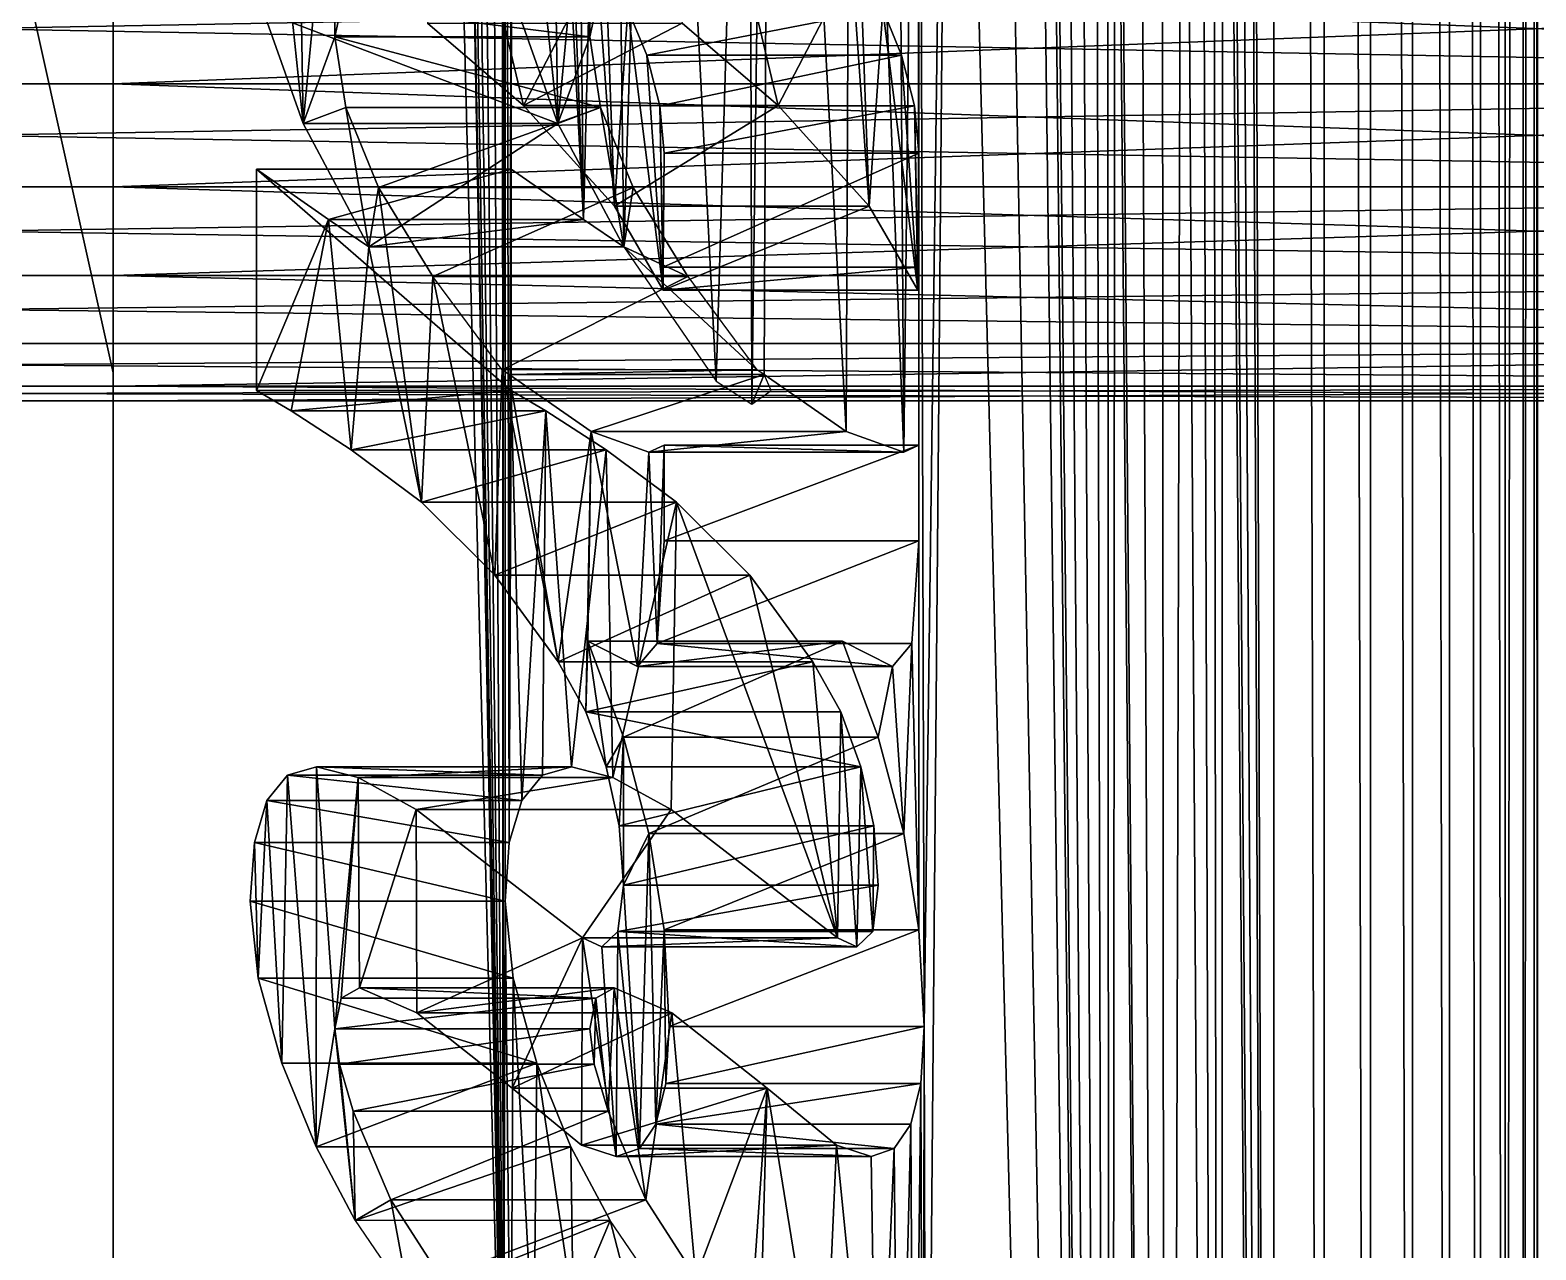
# Model space of a CAD drawing. Extents: x -32 to 32, y 0 to 66.2.
# Drawn here: x -10.29 to -5.01, y 13.65 to 17.93 of the extents above; entities that cross this region are included whole.
import ezdxf

# ---------------------------------------------------------------- set-up
doc = ezdxf.new("R2010")
doc.units = 0
doc.header["$MEASUREMENT"] = 0
doc.layers.add('STL2DXF', color=7, linetype='Continuous')

msp = doc.modelspace()

# ---------------------------------------------------------------- linework, layer by layer
at = {"layer": 'STL2DXF'}
for points in [[(-32, 0, 1), (0, 66.25, 1), (0, 0, 1)], [(0, 66.25, 1), (-32, 0, 1), (-32, 66.25, 1)], [(-21, 0, 20.125), (-10, 6.7224, 20.125), (-21, 66.25, 20.125)], [(-21, 66.25, 20.125), (-10, 6.7224, 20.125), (-10, 9.5276, 20.125)], [(-21, 66.25, 20.125), (-10, 9.5276, 20.125), (-10, 16.7224, 20.125)], [(-21, 66.25, 20.125), (-10, 16.7224, 20.125), (-10, 19.5276, 20.125)], [(-10, 0, 37.45), (-8.6315, 12.5972, 40.1869), (-10, 66.25, 37.45)], [(-10, 66.25, 37.45), (-8.6315, 12.5972, 40.1869), (-9.322, 49.4532, 38.8059)], [(-10, 66.25, 37.45), (-10, 48.125, 22.125), (-10, 0, 37.45)], [(-5.926, 66.0216, 45.598), (-6.0306, 30.8452, 45.3889), (-5.926, 0.2284, 45.598)], [(-5.926, 66.0216, 45.598), (-5.926, 0.2284, 45.598), (-5.75, 0.4019, 45.95)], [(-5.926, 66.0216, 45.598), (-5.75, 0.4019, 45.95), (-5.75, 65.8481, 45.95)], [(-5.75, 65.8481, 45.95), (-5.75, 0.4019, 45.95), (-5.5869, 0.6199, 46.2763)], [(-5.75, 65.8481, 45.95), (-5.5869, 0.6199, 46.2763), (-5.5869, 65.6301, 46.2763)], [(-5.5869, 65.6301, 46.2763), (-5.5869, 0.6199, 46.2763), (-5.4393, 0.8787, 46.5713)], [(-5.5869, 65.6301, 46.2763), (-5.4393, 0.8787, 46.5713), (-5.4393, 65.3713, 46.5713)], [(-5.4393, 65.3713, 46.5713), (-5.4393, 0.8787, 46.5713), (-5.31, 1.1737, 46.8301)], [(-5.4393, 65.3713, 46.5713), (-5.31, 1.1737, 46.8301), (-5.31, 65.0763, 46.8301)], [(-5.31, 65.0763, 46.8301), (-5.31, 1.1737, 46.8301), (-5.201, 1.5, 47.0481)], [(-5.31, 65.0763, 46.8301), (-5.201, 1.5, 47.0481), (-5.201, 64.75, 47.0481)], [(-5.201, 64.75, 47.0481), (-5.201, 1.5, 47.0481), (-5.1142, 1.8519, 47.2216)], [(-5.201, 64.75, 47.0481), (-5.1142, 1.8519, 47.2216), (-5.1142, 64.398, 47.2216)], [(-5.1142, 64.398, 47.2216), (-5.1142, 1.8519, 47.2216), (-5.0511, 64.0265, 47.3478)], [(-5.0511, 64.0265, 47.3478), (-5.1142, 1.8519, 47.2216), (-5.0511, 2.2235, 47.3478)], [(-5.0511, 64.0265, 47.3478), (-5.0511, 2.2235, 47.3478), (-5.0128, 63.6416, 47.4243)], [(-5.0128, 63.6416, 47.4243), (-5.0511, 2.2235, 47.3478), (-5.0128, 2.6084, 47.4243)], [(-5.0128, 63.6416, 47.4243), (-5.0128, 2.6084, 47.4243), (-5, 3, 47.45)], [(-5.0128, 63.6416, 47.4243), (-5, 3, 47.45), (-5, 63.25, 47.45)], [(-9.322, 49.4532, 38.8059), (-8.6315, 12.5972, 40.1869), (-9.2997, 49.0552, 38.8506)], [(-9.2997, 49.0552, 38.8506), (-8.6315, 12.5972, 40.1869), (-9.2326, 48.6612, 38.9848)], [(-9.2326, 48.6612, 38.9848), (-8.6315, 12.5972, 40.1869), (-9.1315, 48.3012, 39.1869)], [(-9.1315, 48.3012, 39.1869), (-8.6315, 12.5972, 40.1869), (-9.0001, 48.0052, 39.4499)], [(-10, 38.125, 22.125), (-10, 0, 37.45), (-10, 48.125, 22.125)], [(-9.0001, 48.0052, 39.4499), (-8.6315, 12.5972, 40.1869), (-8.8274, 47.7572, 39.7951)], [(-8.8274, 47.7572, 39.7951), (-8.6315, 12.5972, 40.1869), (-8.6387, 30.5732, 40.1726)], [(-10, 18.125, 22.125), (-10, 0, 37.45), (-10, 38.125, 22.125)], [(-6.0306, 30.7892, 45.3889), (-5.926, 0.2284, 45.598), (-6.0306, 30.8452, 45.3889)], [(-6.0484, 30.7112, 45.3531), (-5.926, 0.2284, 45.598), (-6.0306, 30.7892, 45.3889)], [(-6.1021, 30.6852, 45.2458), (-5.926, 0.2284, 45.598), (-6.0484, 30.7112, 45.3531)], [(-6.1057, 24.8932, 45.2386), (-5.926, 0.2284, 45.598), (-6.1021, 30.6852, 45.2458)], [(-8.6315, 12.5972, 40.1869), (-8.6284, 30.3177, 40.1932), (-8.6387, 30.5732, 40.1726)], [(-8.6284, 30.3177, 40.1932), (-8.6315, 12.5972, 40.1869), (-8.6244, 14.8692, 40.2012)], [(-8.6244, 22.1412, 40.2012), (-8.6284, 30.3177, 40.1932), (-8.6244, 14.8692, 40.2012)], [(-6.1057, 22.8692, 45.2386), (-5.926, 0.2284, 45.598), (-6.1057, 24.8932, 45.2386)], [(-6.1406, 22.2312, 45.1689), (-6.1118, 0.1022, 45.2265), (-6.1057, 22.8692, 45.2386)], [(-6.1057, 22.8692, 45.2386), (-6.1118, 0.1022, 45.2265), (-5.926, 0.2284, 45.598)], [(-6.1842, 21.9797, 45.0817), (-6.1118, 0.1022, 45.2265), (-6.1406, 22.2312, 45.1689)], [(-8.6099, 15.0757, 40.2303), (-8.6244, 22.1412, 40.2012), (-8.6244, 14.8692, 40.2012)], [(-8.6244, 22.1412, 40.2012), (-8.6099, 15.0757, 40.2303), (-8.5967, 21.8712, 40.2567)], [(-6.2452, 21.7732, 44.9596), (-6.1118, 0.1022, 45.2265), (-6.1842, 21.9797, 45.0817)], [(-8.5967, 21.8712, 40.2567), (-8.6099, 15.0757, 40.2303), (-8.6029, 17.4372, 40.2441)], [(-8.5967, 21.8712, 40.2567), (-8.6029, 17.4372, 40.2441), (-8.3498, 17.2612, 40.7504)], [(-8.5967, 21.8712, 40.2567), (-8.3498, 17.2612, 40.7504), (-8.5135, 21.5732, 40.423)], [(-7.0574, 21.7332, 43.3353), (-7.1718, 21.3012, 43.1063), (-7.154, 14.4292, 43.1421)], [(-7.0574, 21.7332, 43.3353), (-7.154, 14.4292, 43.1421), (-7.1468, 11.5572, 43.1564)], [(-7.1468, 11.5572, 43.1564), (-6.5, 0, 44.45), (-7.0574, 21.7332, 43.3353)], [(-7.0574, 21.7332, 43.3353), (-6.5, 0, 44.45), (-6.8856, 20.7652, 43.6787)], [(-6.3195, 21.6087, 44.8111), (-6.3042, 0.0257, 44.8416), (-6.2452, 21.7732, 44.9596)], [(-6.2452, 21.7732, 44.9596), (-6.3042, 0.0257, 44.8416), (-6.1118, 0.1022, 45.2265)], [(-8.5135, 21.5732, 40.423), (-8.3498, 17.2612, 40.7504), (-8.3936, 21.2792, 40.6627)], [(-6.4026, 21.4912, 44.6447), (-6.3042, 0.0257, 44.8416), (-6.3195, 21.6087, 44.8111)], [(-7.6942, 21.4772, 42.0616), (-7.7693, 20.5732, 41.9114), (-7.7586, 16.6132, 41.9328)], [(-7.6942, 21.4772, 42.0616), (-7.7586, 16.6132, 41.9328), (-7.7157, 16.7172, 42.0187)], [(-7.6942, 21.4772, 42.0616), (-7.7157, 16.7172, 42.0187), (-7.4276, 16.5172, 42.5947)], [(-7.6942, 21.4772, 42.0616), (-7.4276, 16.5172, 42.5947), (-7.408, 21.1652, 42.6341)], [(-6.4742, 20.4132, 44.5016), (-6.3042, 0.0257, 44.8416), (-6.4026, 21.4912, 44.6447)], [(-7.1754, 20.9012, 43.0992), (-7.1718, 16.4692, 43.1063), (-7.1718, 21.3012, 43.1063)], [(-7.1718, 21.3012, 43.1063), (-7.1718, 16.4692, 43.1063), (-7.1718, 14.7687, 43.1063)], [(-7.1718, 21.3012, 43.1063), (-7.1718, 14.7687, 43.1063), (-7.154, 14.4292, 43.1421)], [(-8.3936, 21.2792, 40.6627), (-8.3498, 17.2612, 40.7504), (-8.2559, 21.0212, 40.9382)], [(-7.408, 21.1652, 42.6341), (-7.4276, 16.5172, 42.5947), (-7.2255, 16.4452, 42.999)], [(-7.408, 21.1652, 42.6341), (-7.2255, 16.4452, 42.999), (-7.255, 20.9712, 42.94)], [(-8.2559, 21.0212, 40.9382), (-8.3498, 17.2612, 40.7504), (-8.2078, 17.1652, 41.0344)], [(-8.2559, 21.0212, 40.9382), (-8.2078, 17.1652, 41.0344), (-8.0935, 20.7837, 41.263)], [(-7.255, 20.9712, 42.94), (-7.2255, 16.4452, 42.999), (-7.1754, 20.8212, 43.0992)], [(-7.1754, 20.8212, 43.0992), (-7.1718, 16.4692, 43.1063), (-7.1754, 20.9012, 43.0992)], [(-8.0935, 20.7837, 41.263), (-8.2078, 17.1652, 41.0344), (-7.8838, 16.6932, 41.6824)], [(-8.0935, 20.7837, 41.263), (-7.8838, 16.6932, 41.6824), (-7.7693, 20.5732, 41.9114)], [(-7.1754, 20.8212, 43.0992), (-7.2255, 16.4452, 42.999), (-7.1718, 16.4692, 43.1063)], [(-6.8856, 20.7652, 43.6787), (-6.5, 0, 44.45), (-6.7604, 20.5572, 43.9292)], [(-7.7693, 20.5732, 41.9114), (-7.8838, 16.6932, 41.6824), (-7.7586, 16.6132, 41.9328)], [(-6.7604, 20.5572, 43.9292), (-6.5, 0, 44.45), (-6.7148, 20.4032, 44.0204)], [(-6.7148, 20.4032, 44.0204), (-6.5, 0, 44.45), (-6.6996, 20.2132, 44.0508)], [(-6.4831, 20.2592, 44.4837), (-6.3042, 0.0257, 44.8416), (-6.4742, 20.4132, 44.5016)], [(-6.51, 20.1492, 44.4301), (-6.5, 0, 44.45), (-6.4831, 20.2592, 44.4837)], [(-6.4831, 20.2592, 44.4837), (-6.5, 0, 44.45), (-6.3042, 0.0257, 44.8416)], [(-6.6996, 20.2132, 44.0508), (-6.5, 0, 44.45), (-6.654, 20.0992, 44.1421)], [(-6.5511, 20.0832, 44.3478), (-6.5, 0, 44.45), (-6.51, 20.1492, 44.4301)], [(-6.654, 20.0992, 44.1421), (-6.5, 0, 44.45), (-6.603, 20.0612, 44.244)], [(-6.603, 20.0612, 44.244), (-6.5, 0, 44.45), (-6.5511, 20.0832, 44.3478)], [(-10, 16.826, 19.875), (-10, 19.424, 19.875), (-10, 19.5276, 20.125)], [(-10, 16.826, 19.875), (-10, 19.5276, 20.125), (-10, 16.7224, 20.125)], [(-10, 17.0643, 19.5643), (-10, 19.1857, 19.5643), (-10, 19.424, 19.875)], [(-10, 17.0643, 19.5643), (-10, 19.424, 19.875), (-10, 16.826, 19.875)], [(-10, 17.375, 19.326), (-10, 18.875, 19.326), (-10, 19.1857, 19.5643)], [(-10, 17.375, 19.326), (-10, 19.1857, 19.5643), (-10, 17.0643, 19.5643)], [(-10, 17.7368, 19.1761), (-10, 18.5132, 19.1761), (-10, 18.875, 19.326)], [(-10, 17.7368, 19.1761), (-10, 18.875, 19.326), (-10, 17.375, 19.326)], [(-9.3518, 18.7462, 40.9825), (-9.3337, 17.5972, 41.0187), (-9.2219, 18.7732, 41.2423)], [(-9.2219, 18.7732, 41.2423), (-9.3337, 17.5972, 41.0187), (-9.2219, 17.9012, 41.2423)], [(-9.2219, 18.7732, 41.2423), (-9.2219, 17.9012, 41.2423), (-9.1986, 18.0092, 41.2888)], [(-8.4392, 17.5972, 40.5715), (-8.4574, 18.7462, 40.5353), (-8.3274, 18.7732, 40.7951)], [(-8.4392, 17.5972, 40.5715), (-8.3274, 18.7732, 40.7951), (-8.3274, 17.9012, 40.7951)], [(-8.3274, 17.9012, 40.7951), (-8.3274, 18.7732, 40.7951), (-8.3042, 18.0092, 40.8416)], [(-9.4446, 18.6652, 40.7969), (-9.3337, 17.5972, 41.0187), (-9.3518, 18.7462, 40.9825)], [(-8.4392, 17.5972, 40.5715), (-8.5502, 18.6652, 40.3497), (-8.4574, 18.7462, 40.5353)], [(-9.4446, 18.6652, 40.7969), (-9.4725, 17.9892, 40.741), (-9.3337, 17.5972, 41.0187)], [(-8.5781, 17.9892, 40.2938), (-8.5502, 18.6652, 40.3497), (-8.4392, 17.5972, 40.5715)], [(-8.7854, 18.6052, 42.1153), (-8.8972, 17.9492, 41.8917), (-8.56, 17.6612, 42.5661)], [(-8.3024, 18.1572, 43.0813), (-8.7854, 18.6052, 42.1153), (-8.56, 17.6612, 42.5661)], [(-8.0028, 17.9492, 41.4445), (-7.891, 18.6052, 41.6681), (-7.6656, 17.6612, 42.1189)], [(-7.891, 18.6052, 41.6681), (-7.408, 18.1572, 42.6341), (-7.6656, 17.6612, 42.1189)], [(-10, 18.5132, 19.1761), (-10, 17.7368, 19.1761), (-10, 18.125, 19.125)], [(-8.3024, 18.1572, 43.0813), (-8.56, 17.6612, 42.5661), (-8.2407, 17.3072, 43.2047)], [(-8.3024, 18.1572, 43.0813), (-8.2407, 17.3072, 43.2047), (-8.2702, 18.1092, 43.1457)], [(-7.6656, 17.6612, 42.1189), (-7.408, 18.1572, 42.6341), (-7.3463, 17.3072, 42.7575)], [(-7.3463, 17.3072, 42.7575), (-7.408, 18.1572, 42.6341), (-7.3758, 18.1092, 42.6985)], [(-21, 18.125, 12.125), (0, 17.7368, 12.0739), (-21, 17.7368, 12.0739)], [(0, 17.7368, 12.0739), (-21, 18.125, 12.125), (0, 18.125, 12.125)], [(0, 18.125, 9.125), (-21, 17.7368, 9.1761), (0, 17.7368, 9.1761)], [(-21, 17.7368, 9.1761), (0, 18.125, 9.125), (-21, 18.125, 9.125)], [(-10, 18.125, 22.125), (0, 17.7368, 22.0739), (-10, 17.7368, 22.0739)], [(0, 17.7368, 22.0739), (-10, 18.125, 22.125), (0, 18.125, 22.125)], [(0, 18.125, 19.125), (-10, 17.7368, 19.1761), (0, 17.7368, 19.1761)], [(-10, 17.7368, 19.1761), (0, 18.125, 19.125), (-10, 18.125, 19.125)], [(-10, 8.125, 22.125), (-10, 0, 37.45), (-10, 18.125, 22.125)], [(-10, 17.7368, 22.0739), (-10, 8.125, 22.125), (-10, 18.125, 22.125)], [(-8.2702, 18.1092, 43.1457), (-8.2407, 17.3072, 43.2047), (-8.1933, 17.9972, 43.2995)], [(-7.3463, 17.3072, 42.7575), (-7.3758, 18.1092, 42.6985), (-7.2989, 17.9972, 42.8523)], [(-9.4725, 17.9892, 40.741), (-8.4392, 17.5972, 40.5715), (-9.3337, 17.5972, 41.0187)], [(-8.4392, 17.5972, 40.5715), (-9.4725, 17.9892, 40.741), (-8.5781, 17.9892, 40.2938)], [(-8.3274, 17.9012, 40.7951), (-9.1986, 18.0092, 41.2888), (-9.2219, 17.9012, 41.2423)], [(-9.1986, 18.0092, 41.2888), (-8.3274, 17.9012, 40.7951), (-8.3042, 18.0092, 40.8416)], [(-8.1933, 17.9972, 43.2995), (-8.2407, 17.3072, 43.2047), (-8.0698, 17.0132, 43.5464)], [(-8.1271, 17.8372, 43.4319), (-7.2989, 17.9972, 42.8523), (-8.1933, 17.9972, 43.2995)], [(-8.1933, 17.9972, 43.2995), (-8.0698, 17.0132, 43.5464), (-8.1271, 17.8372, 43.4319)], [(-7.2989, 17.9972, 42.8523), (-8.1271, 17.8372, 43.4319), (-7.2327, 17.8372, 42.9847)], [(-7.3463, 17.3072, 42.7575), (-7.2989, 17.9972, 42.8523), (-7.1754, 17.0132, 43.0992)], [(-7.1754, 17.0132, 43.0992), (-7.2989, 17.9972, 42.8523), (-7.2327, 17.8372, 42.9847)], [(-8.0028, 17.9492, 41.4445), (-8.56, 17.6612, 42.5661), (-8.8972, 17.9492, 41.8917)], [(-8.56, 17.6612, 42.5661), (-8.0028, 17.9492, 41.4445), (-7.6656, 17.6612, 42.1189)], [(-9.3337, 17.5972, 41.0187), (-9.1836, 17.6532, 41.3188), (-9.2219, 17.9012, 41.2423)], [(-8.2892, 17.6532, 40.8716), (-9.2219, 17.9012, 41.2423), (-9.1836, 17.6532, 41.3188)], [(-9.2219, 17.9012, 41.2423), (-8.2892, 17.6532, 40.8716), (-8.3274, 17.9012, 40.7951)], [(-8.2892, 17.6532, 40.8716), (-8.4392, 17.5972, 40.5715), (-8.3274, 17.9012, 40.7951)], [(-8.0815, 17.6592, 43.5231), (-7.2327, 17.8372, 42.9847), (-8.1271, 17.8372, 43.4319)], [(-8.1271, 17.8372, 43.4319), (-8.0698, 17.0132, 43.5464), (-8.0815, 17.6592, 43.5231)], [(-7.2327, 17.8372, 42.9847), (-8.0815, 17.6592, 43.5231), (-7.187, 17.6592, 43.0759)], [(-7.1754, 17.0132, 43.0992), (-7.2327, 17.8372, 42.9847), (-7.187, 17.6592, 43.0759)], [(-21, 17.7368, 12.0739), (0, 17.375, 11.924), (-21, 17.375, 11.924)], [(0, 17.375, 11.924), (-21, 17.7368, 12.0739), (0, 17.7368, 12.0739)], [(0, 17.7368, 9.1761), (-21, 17.375, 9.326), (0, 17.375, 9.326)], [(-21, 17.375, 9.326), (0, 17.7368, 9.1761), (-21, 17.7368, 9.1761)], [(-10, 17.7368, 22.0739), (0, 17.375, 21.924), (-10, 17.375, 21.924)], [(0, 17.375, 21.924), (-10, 17.7368, 22.0739), (0, 17.7368, 22.0739)], [(0, 17.7368, 19.1761), (-10, 17.375, 19.326), (0, 17.375, 19.326)], [(-10, 17.375, 19.326), (0, 17.7368, 19.1761), (-10, 17.7368, 19.1761)], [(-10, 17.375, 21.924), (-10, 8.5132, 22.0739), (-10, 17.7368, 22.0739)], [(-10, 17.7368, 22.0739), (-10, 8.5132, 22.0739), (-10, 8.125, 22.125)], [(-9.1836, 17.6532, 41.3188), (-9.3337, 17.5972, 41.0187), (-9.1022, 17.1652, 41.4816)], [(-9.0689, 17.3732, 41.5482), (-8.2892, 17.6532, 40.8716), (-9.1836, 17.6532, 41.3188)], [(-9.1836, 17.6532, 41.3188), (-9.1022, 17.1652, 41.4816), (-9.0689, 17.3732, 41.5482)], [(-8.2892, 17.6532, 40.8716), (-9.0689, 17.3732, 41.5482), (-8.1745, 17.3732, 41.101)], [(-7.6656, 17.6612, 42.1189), (-8.2407, 17.3072, 43.2047), (-8.56, 17.6612, 42.5661)], [(-8.4392, 17.5972, 40.5715), (-8.2892, 17.6532, 40.8716), (-8.2078, 17.1652, 41.0344)], [(-8.2078, 17.1652, 41.0344), (-8.2892, 17.6532, 40.8716), (-8.1745, 17.3732, 41.101)], [(-8.2407, 17.3072, 43.2047), (-7.6656, 17.6612, 42.1189), (-7.3463, 17.3072, 42.7575)], [(-8.0663, 17.4932, 43.5535), (-7.187, 17.6592, 43.0759), (-8.0815, 17.6592, 43.5231)], [(-8.0815, 17.6592, 43.5231), (-8.0698, 17.0132, 43.5464), (-8.0698, 17.0932, 43.5464)], [(-8.0815, 17.6592, 43.5231), (-8.0698, 17.0932, 43.5464), (-8.0663, 17.4932, 43.5535)], [(-7.187, 17.6592, 43.0759), (-8.0663, 17.4932, 43.5535), (-7.1718, 17.4932, 43.1063)], [(-7.1718, 17.4932, 43.1063), (-7.1754, 17.0932, 43.0992), (-7.187, 17.6592, 43.0759)], [(-7.1754, 17.0132, 43.0992), (-7.187, 17.6592, 43.0759), (-7.1754, 17.0932, 43.0992)], [(-8.4392, 17.5972, 40.5715), (-9.1022, 17.1652, 41.4816), (-9.3337, 17.5972, 41.0187)], [(-9.1022, 17.1652, 41.4816), (-8.4392, 17.5972, 40.5715), (-8.2078, 17.1652, 41.0344)], [(-7.1718, 17.4932, 43.1063), (-8.0698, 17.0932, 43.5464), (-7.1754, 17.0932, 43.0992)], [(-8.0698, 17.0932, 43.5464), (-7.1718, 17.4932, 43.1063), (-8.0663, 17.4932, 43.5535)], [(-9.4974, 17.4372, 40.6914), (-8.6029, 16.6612, 40.2441), (-9.4974, 16.6612, 40.6914)], [(-8.6029, 16.6612, 40.2441), (-9.4974, 17.4372, 40.6914), (-8.6029, 17.4372, 40.2441)], [(-9.4974, 16.6612, 40.6914), (-9.2442, 17.2612, 41.1976), (-9.4974, 17.4372, 40.6914)], [(-9.2442, 17.2612, 41.1976), (-8.6029, 17.4372, 40.2441), (-9.4974, 17.4372, 40.6914)], [(-8.6029, 17.4372, 40.2441), (-9.2442, 17.2612, 41.1976), (-8.3498, 17.2612, 40.7504)], [(-8.6029, 17.4372, 40.2441), (-8.6099, 15.0757, 40.2303), (-8.6029, 16.6612, 40.2441)], [(-21, 17.375, 11.924), (0, 17.0643, 11.6857), (-21, 17.0643, 11.6857)], [(0, 17.0643, 11.6857), (-21, 17.375, 11.924), (0, 17.375, 11.924)], [(0, 17.375, 9.326), (-21, 17.0643, 9.5643), (0, 17.0643, 9.5643)], [(-21, 17.0643, 9.5643), (0, 17.375, 9.326), (-21, 17.375, 9.326)], [(-10, 17.375, 21.924), (0, 17.0643, 21.6857), (-10, 17.0643, 21.6857)], [(0, 17.0643, 21.6857), (-10, 17.375, 21.924), (0, 17.375, 21.924)], [(0, 17.375, 19.326), (-10, 17.0643, 19.5643), (0, 17.0643, 19.5643)], [(-10, 17.0643, 19.5643), (0, 17.375, 19.326), (-10, 17.375, 19.326)], [(-10, 17.0643, 21.6857), (-10, 8.875, 21.924), (-10, 17.375, 21.924)], [(-10, 17.375, 21.924), (-10, 8.875, 21.924), (-10, 8.5132, 22.0739)], [(-9.1022, 17.1652, 41.4816), (-8.9178, 16.2692, 41.8505), (-9.0689, 17.3732, 41.5482)], [(-8.8777, 17.0612, 41.9306), (-8.1745, 17.3732, 41.101), (-9.0689, 17.3732, 41.5482)], [(-9.0689, 17.3732, 41.5482), (-8.9178, 16.2692, 41.8505), (-8.8777, 17.0612, 41.9306)], [(-8.1745, 17.3732, 41.101), (-8.8777, 17.0612, 41.9306), (-7.9833, 17.0612, 41.4834)], [(-8.2078, 17.1652, 41.0344), (-8.1745, 17.3732, 41.101), (-7.9833, 17.0612, 41.4834)], [(-7.3463, 17.3072, 42.7575), (-8.0698, 17.0132, 43.5464), (-8.2407, 17.3072, 43.2047)], [(-8.0698, 17.0132, 43.5464), (-7.3463, 17.3072, 42.7575), (-7.1754, 17.0132, 43.0992)], [(-9.2442, 17.2612, 41.1976), (-9.4974, 16.6612, 40.6914), (-9.3757, 16.5892, 40.9346)], [(-9.2442, 17.2612, 41.1976), (-9.3757, 16.5892, 40.9346), (-9.1646, 16.4532, 41.3568)], [(-9.2442, 17.2612, 41.1976), (-9.1646, 16.4532, 41.3568), (-9.1022, 17.1652, 41.4816)], [(-9.1022, 17.1652, 41.4816), (-8.3498, 17.2612, 40.7504), (-9.2442, 17.2612, 41.1976)], [(-8.3498, 17.2612, 40.7504), (-9.1022, 17.1652, 41.4816), (-8.2078, 17.1652, 41.0344)], [(-9.1022, 17.1652, 41.4816), (-9.1646, 16.4532, 41.3568), (-8.9178, 16.2692, 41.8505)], [(-8.2078, 17.1652, 41.0344), (-7.9833, 17.0612, 41.4834), (-7.7407, 16.7332, 41.9686)], [(-7.1754, 17.0932, 43.0992), (-8.0698, 17.0132, 43.5464), (-7.1754, 17.0132, 43.0992)], [(-8.0698, 17.0132, 43.5464), (-7.1754, 17.0932, 43.0992), (-8.0698, 17.0932, 43.5464)], [(-21, 16.826, 11.375), (0, 17.0643, 11.6857), (0, 16.826, 11.375)], [(0, 17.0643, 11.6857), (-21, 16.826, 11.375), (-21, 17.0643, 11.6857)], [(-21, 17.0643, 9.5643), (0, 16.826, 9.875), (0, 17.0643, 9.5643)], [(0, 16.826, 9.875), (-21, 17.0643, 9.5643), (-21, 16.826, 9.875)], [(0, 16.826, 21.375), (-10, 17.0643, 21.6857), (0, 17.0643, 21.6857)], [(-10, 17.0643, 21.6857), (0, 16.826, 21.375), (-10, 16.826, 21.375)], [(-10, 17.0643, 19.5643), (0, 16.826, 19.875), (0, 17.0643, 19.5643)], [(0, 16.826, 19.875), (-10, 17.0643, 19.5643), (-10, 16.826, 19.875)], [(-10, 16.826, 21.375), (-10, 9.424, 21.375), (-10, 17.0643, 21.6857)], [(-10, 17.0643, 21.6857), (-10, 9.424, 21.375), (-10, 9.1857, 21.6857)], [(-10, 17.0643, 21.6857), (-10, 9.1857, 21.6857), (-10, 8.875, 21.924)], [(-8.8777, 17.0612, 41.9306), (-8.9178, 16.2692, 41.8505), (-8.6602, 16.0132, 42.3657)], [(-7.9833, 17.0612, 41.4834), (-8.6351, 16.7332, 42.4158), (-8.8777, 17.0612, 41.9306)], [(-8.8777, 17.0612, 41.9306), (-8.6602, 16.0132, 42.3657), (-8.6351, 16.7332, 42.4158)], [(-8.6351, 16.7332, 42.4158), (-7.9833, 17.0612, 41.4834), (-7.7407, 16.7332, 41.9686)], [(-21, 16.6761, 11.0132), (0, 16.826, 11.375), (0, 16.6761, 11.0132)], [(0, 16.826, 11.375), (-21, 16.6761, 11.0132), (-21, 16.826, 11.375)], [(-21, 16.826, 9.875), (0, 16.6761, 10.2368), (0, 16.826, 9.875)], [(0, 16.6761, 10.2368), (-21, 16.826, 9.875), (-21, 16.6761, 10.2368)], [(-10, 16.6761, 21.0132), (0, 16.826, 21.375), (0, 16.6761, 21.0132)], [(0, 16.826, 21.375), (-10, 16.6761, 21.0132), (-10, 16.826, 21.375)], [(0, 16.826, 19.875), (-10, 16.6761, 20.2368), (0, 16.6761, 20.2368)], [(-10, 16.6761, 20.2368), (0, 16.826, 19.875), (-10, 16.826, 19.875)], [(-10, 16.6761, 20.2368), (-10, 16.826, 19.875), (-10, 16.7224, 20.125)], [(-10, 16.6761, 21.0132), (-10, 9.424, 21.375), (-10, 16.826, 21.375)], [(-10, 9.5739, 20.2368), (-10, 16.7224, 20.125), (-10, 9.5276, 20.125)], [(-10, 16.7224, 20.125), (-10, 9.5739, 20.2368), (-10, 16.6761, 20.2368)], [(-8.6351, 16.7332, 42.4158), (-8.6602, 16.0132, 42.3657), (-8.4384, 15.7092, 42.8094)], [(-8.6101, 16.7172, 42.4659), (-7.7407, 16.7332, 41.9686), (-8.6351, 16.7332, 42.4158)], [(-8.6351, 16.7332, 42.4158), (-8.4384, 15.7092, 42.8094), (-8.6101, 16.7172, 42.4659)], [(-7.7407, 16.7332, 41.9686), (-8.6101, 16.7172, 42.4659), (-7.7157, 16.7172, 42.0187)], [(-8.3221, 16.5172, 43.0419), (-7.7157, 16.7172, 42.0187), (-8.6101, 16.7172, 42.4659)], [(-8.6101, 16.7172, 42.4659), (-8.4384, 15.7092, 42.8094), (-8.3221, 16.5172, 43.0419)], [(-7.7157, 16.7172, 42.0187), (-8.3221, 16.5172, 43.0419), (-7.4276, 16.5172, 42.5947)], [(-7.6906, 16.6612, 42.0688), (-7.7157, 16.7172, 42.0187), (-7.7586, 16.6132, 41.9328)], [(-21, 16.625, 10.625), (0, 16.6761, 11.0132), (0, 16.625, 10.625)], [(0, 16.6761, 11.0132), (-21, 16.625, 10.625), (-21, 16.6761, 11.0132)], [(-21, 16.6761, 10.2368), (0, 16.625, 10.625), (0, 16.6761, 10.2368)], [(0, 16.625, 10.625), (-21, 16.6761, 10.2368), (-21, 16.625, 10.625)], [(-10, 16.625, 20.625), (0, 16.6761, 21.0132), (0, 16.625, 20.625)], [(0, 16.6761, 21.0132), (-10, 16.625, 20.625), (-10, 16.6761, 21.0132)], [(-10, 16.6761, 20.2368), (0, 16.625, 20.625), (0, 16.6761, 20.2368)], [(0, 16.625, 20.625), (-10, 16.6761, 20.2368), (-10, 16.625, 20.625)], [(-10, 16.6761, 20.2368), (-10, 9.5739, 20.2368), (-10, 9.625, 20.625)], [(-10, 16.6761, 20.2368), (-10, 9.625, 20.625), (-10, 16.625, 20.625)], [(-10, 16.625, 20.625), (-10, 9.5739, 21.0132), (-10, 16.6761, 21.0132)], [(-10, 16.6761, 21.0132), (-10, 9.5739, 21.0132), (-10, 9.424, 21.375)], [(-8.6029, 16.6612, 40.2441), (-9.3757, 16.5892, 40.9346), (-9.4974, 16.6612, 40.6914)], [(-9.3757, 16.5892, 40.9346), (-8.6029, 16.6612, 40.2441), (-8.4813, 16.5892, 40.4874)], [(-8.5663, 15.2232, 40.3175), (-8.6029, 16.6612, 40.2441), (-8.6099, 15.0757, 40.2303)], [(-8.6029, 16.6612, 40.2441), (-8.5663, 15.2232, 40.3175), (-8.4813, 16.5892, 40.4874)], [(-10, 16.625, 20.625), (-10, 9.625, 20.625), (-10, 9.5739, 21.0132)], [(-8.4813, 16.5892, 40.4874), (-9.1646, 16.4532, 41.3568), (-9.3757, 16.5892, 40.9346)], [(-9.1646, 16.4532, 41.3568), (-8.4813, 16.5892, 40.4874), (-8.2702, 16.4532, 40.9096)], [(-8.4813, 16.5892, 40.4874), (-8.5663, 15.2232, 40.3175), (-8.4936, 15.3117, 40.4628)], [(-8.4813, 16.5892, 40.4874), (-8.4936, 15.3117, 40.4628), (-8.3918, 15.3412, 40.6663)], [(-8.4813, 16.5892, 40.4874), (-8.3918, 15.3412, 40.6663), (-8.2702, 16.4532, 40.9096)], [(-8.3221, 16.5172, 43.0419), (-8.4384, 15.7092, 42.8094), (-8.3409, 15.5332, 43.0044)], [(-8.3221, 16.5172, 43.0419), (-8.3409, 15.5332, 43.0044), (-8.3346, 15.7812, 43.0169)], [(-8.3221, 16.5172, 43.0419), (-8.3346, 15.7812, 43.0169), (-8.1593, 15.6932, 43.3675)], [(-8.1199, 16.4452, 43.4462), (-7.4276, 16.5172, 42.5947), (-8.3221, 16.5172, 43.0419)], [(-8.3221, 16.5172, 43.0419), (-8.1593, 15.6932, 43.3675), (-8.1199, 16.4452, 43.4462)], [(-7.4276, 16.5172, 42.5947), (-8.1199, 16.4452, 43.4462), (-7.2255, 16.4452, 42.999)], [(-8.2702, 16.4532, 40.9096), (-8.9178, 16.2692, 41.8505), (-9.1646, 16.4532, 41.3568)], [(-8.9178, 16.2692, 41.8505), (-8.2702, 16.4532, 40.9096), (-8.0233, 16.2692, 41.4033)], [(-8.2702, 16.4532, 40.9096), (-8.3918, 15.3412, 40.6663), (-8.2463, 15.3037, 40.9575)], [(-8.2702, 16.4532, 40.9096), (-8.2463, 15.3037, 40.9575), (-8.0233, 16.2692, 41.4033)], [(-8.1199, 16.4452, 43.4462), (-8.1593, 15.6932, 43.3675), (-8.0913, 15.7732, 43.5034)], [(-8.0663, 16.4692, 43.5535), (-7.2255, 16.4452, 42.999), (-8.1199, 16.4452, 43.4462)], [(-8.1199, 16.4452, 43.4462), (-8.0913, 15.7732, 43.5034), (-8.0663, 16.4692, 43.5535)], [(-8.0663, 16.4692, 43.5535), (-8.0913, 15.7732, 43.5034), (-8.0663, 16.1332, 43.5535)], [(-7.2255, 16.4452, 42.999), (-8.0663, 16.4692, 43.5535), (-7.1718, 16.4692, 43.1063)], [(-7.1718, 16.4692, 43.1063), (-8.0663, 16.1332, 43.5535), (-7.1718, 16.1332, 43.1063)], [(-8.0663, 16.1332, 43.5535), (-7.1718, 16.4692, 43.1063), (-8.0663, 16.4692, 43.5535)], [(-7.1718, 16.1332, 43.1063), (-7.1718, 14.7687, 43.1063), (-7.1718, 16.4692, 43.1063)], [(-8.0233, 16.2692, 41.4033), (-8.6602, 16.0132, 42.3657), (-8.9178, 16.2692, 41.8505)], [(-8.6602, 16.0132, 42.3657), (-8.0233, 16.2692, 41.4033), (-7.7657, 16.0132, 41.9185)], [(-8.0233, 16.2692, 41.4033), (-8.2463, 15.3037, 40.9575), (-8.0421, 15.1912, 41.3658)], [(-8.0233, 16.2692, 41.4033), (-8.0421, 15.1912, 41.3658), (-7.4581, 14.7412, 42.5339)], [(-8.0233, 16.2692, 41.4033), (-7.4581, 14.7412, 42.5339), (-7.7657, 16.0132, 41.9185)], [(-7.1718, 16.1332, 43.1063), (-8.0913, 15.7732, 43.5034), (-7.1969, 15.7732, 43.0562)], [(-8.0913, 15.7732, 43.5034), (-7.1718, 16.1332, 43.1063), (-8.0663, 16.1332, 43.5535)], [(-7.1969, 15.7732, 43.0562), (-7.1718, 14.7687, 43.1063), (-7.1718, 16.1332, 43.1063)], [(-7.7657, 16.0132, 41.9185), (-8.4384, 15.7092, 42.8094), (-8.6602, 16.0132, 42.3657)], [(-8.4384, 15.7092, 42.8094), (-7.7657, 16.0132, 41.9185), (-7.5439, 15.7092, 42.3622)], [(-7.7657, 16.0132, 41.9185), (-7.4581, 14.7412, 42.5339), (-7.5439, 15.7092, 42.3622)], [(-8.2702, 15.3412, 43.1457), (-8.3346, 15.7812, 43.0169), (-8.3409, 15.5332, 43.0044)], [(-7.4402, 15.7812, 42.5697), (-8.1593, 15.6932, 43.3675), (-8.3346, 15.7812, 43.0169)], [(-8.2094, 15.4447, 43.2673), (-7.4402, 15.7812, 42.5697), (-8.3346, 15.7812, 43.0169)], [(-8.3346, 15.7812, 43.0169), (-8.2702, 15.3412, 43.1457), (-8.2094, 15.4447, 43.2673)], [(-7.4402, 15.7812, 42.5697), (-8.2094, 15.4447, 43.2673), (-7.3149, 15.4447, 42.8201)], [(-8.1593, 15.6932, 43.3675), (-7.4402, 15.7812, 42.5697), (-7.2649, 15.6932, 42.9203)], [(-7.2649, 15.6932, 42.9203), (-8.0913, 15.7732, 43.5034), (-8.1593, 15.6932, 43.3675)], [(-8.0913, 15.7732, 43.5034), (-7.2649, 15.6932, 42.9203), (-7.1969, 15.7732, 43.0562)], [(-7.3149, 15.4447, 42.8201), (-7.2649, 15.6932, 42.9203), (-7.4402, 15.7812, 42.5697)], [(-7.2649, 15.6932, 42.9203), (-7.2255, 15.1072, 42.999), (-7.1969, 15.7732, 43.0562)], [(-7.1969, 15.7732, 43.0562), (-7.2255, 15.1072, 42.999), (-7.1718, 14.7687, 43.1063)], [(-7.5439, 15.7092, 42.3622), (-8.3409, 15.5332, 43.0044), (-8.4384, 15.7092, 42.8094)], [(-8.3409, 15.5332, 43.0044), (-7.5439, 15.7092, 42.3622), (-7.4464, 15.5332, 42.5571)], [(-7.5439, 15.7092, 42.3622), (-7.4581, 14.7412, 42.5339), (-7.4464, 15.5332, 42.5571)], [(-7.2649, 15.6932, 42.9203), (-7.3149, 15.4447, 42.8201), (-7.2255, 15.1072, 42.999)], [(-8.3409, 15.5332, 43.0044), (-7.3758, 15.3412, 42.6985), (-8.2702, 15.3412, 43.1457)], [(-7.3758, 15.3412, 42.6985), (-8.3409, 15.5332, 43.0044), (-7.4464, 15.5332, 42.5571)], [(-7.4464, 15.5332, 42.5571), (-7.4581, 14.7412, 42.5339), (-7.3901, 14.7092, 42.6698)], [(-7.4464, 15.5332, 42.5571), (-7.3901, 14.7092, 42.6698), (-7.3758, 15.3412, 42.6985)], [(-8.2094, 15.4447, 43.2673), (-8.2702, 15.3412, 43.1457), (-8.2246, 15.1332, 43.2369)], [(-8.2094, 15.4447, 43.2673), (-8.2246, 15.1332, 43.2369), (-8.2094, 14.9252, 43.2673)], [(-8.1199, 15.1072, 43.4462), (-7.3149, 15.4447, 42.8201), (-8.2094, 15.4447, 43.2673)], [(-8.2094, 15.4447, 43.2673), (-8.2094, 14.9252, 43.2673), (-8.1199, 15.1072, 43.4462)], [(-7.3149, 15.4447, 42.8201), (-8.1199, 15.1072, 43.4462), (-7.2255, 15.1072, 42.999)], [(-9.2863, 15.3412, 41.1135), (-8.4936, 15.3117, 40.4628), (-9.388, 15.3117, 40.91)], [(-9.388, 15.3117, 40.91), (-9.2881, 14.0072, 41.11), (-9.2863, 15.3412, 41.1135)], [(-9.2863, 15.3412, 41.1135), (-9.2881, 14.0072, 41.11), (-9.2219, 14.4212, 41.2423)], [(-9.1407, 15.3037, 41.4047), (-8.3918, 15.3412, 40.6663), (-9.2863, 15.3412, 41.1135)], [(-8.4936, 15.3117, 40.4628), (-9.2863, 15.3412, 41.1135), (-8.3918, 15.3412, 40.6663)], [(-9.2219, 14.4212, 41.2423), (-9.1407, 15.3037, 41.4047), (-9.2863, 15.3412, 41.1135)], [(-8.3918, 15.3412, 40.6663), (-9.1407, 15.3037, 41.4047), (-8.2463, 15.3037, 40.9575)], [(-7.3758, 15.3412, 42.6985), (-8.2246, 15.1332, 43.2369), (-8.2702, 15.3412, 43.1457)], [(-8.2246, 15.1332, 43.2369), (-7.3758, 15.3412, 42.6985), (-7.3302, 15.1332, 42.7897)], [(-7.3758, 15.3412, 42.6985), (-7.3901, 14.7092, 42.6698), (-7.3337, 14.7632, 42.7825)], [(-7.3758, 15.3412, 42.6985), (-7.3337, 14.7632, 42.7825), (-7.3302, 15.1332, 42.7897)], [(-9.388, 15.3117, 40.91), (-8.5663, 15.2232, 40.3175), (-9.4607, 15.2232, 40.7647)], [(-9.4607, 15.2232, 40.7647), (-9.4079, 14.3012, 40.8703), (-9.388, 15.3117, 40.91)], [(-9.388, 15.3117, 40.91), (-9.4079, 14.3012, 40.8703), (-9.2881, 14.0072, 41.11)], [(-8.5663, 15.2232, 40.3175), (-9.388, 15.3117, 40.91), (-8.4936, 15.3117, 40.4628)], [(-9.1407, 15.3037, 41.4047), (-9.2219, 14.4212, 41.2423), (-9.2004, 14.5292, 41.2853)], [(-9.1407, 15.3037, 41.4047), (-9.2004, 14.5292, 41.2853), (-9.136, 14.5652, 41.4141)], [(-8.9365, 15.1912, 41.813), (-8.2463, 15.3037, 40.9575), (-9.1407, 15.3037, 41.4047)], [(-9.1407, 15.3037, 41.4047), (-9.136, 14.5652, 41.4141), (-8.9365, 15.1912, 41.813)], [(-8.2463, 15.3037, 40.9575), (-8.9365, 15.1912, 41.813), (-8.0421, 15.1912, 41.3658)], [(-9.4607, 15.2232, 40.7647), (-8.6099, 15.0757, 40.2303), (-9.5043, 15.0757, 40.6775)], [(-9.5043, 15.0757, 40.6775), (-9.4911, 14.5992, 40.7039), (-9.4607, 15.2232, 40.7647)], [(-9.4607, 15.2232, 40.7647), (-9.4911, 14.5992, 40.7039), (-9.4079, 14.3012, 40.8703)], [(-8.6099, 15.0757, 40.2303), (-9.4607, 15.2232, 40.7647), (-8.5663, 15.2232, 40.3175)], [(-8.9365, 15.1912, 41.813), (-9.136, 14.5652, 41.4141), (-8.9339, 14.4772, 41.8183)], [(-8.3525, 14.7412, 42.9811), (-8.0421, 15.1912, 41.3658), (-8.9365, 15.1912, 41.813)], [(-8.9365, 15.1912, 41.813), (-8.9339, 14.4772, 41.8183), (-8.3525, 14.7412, 42.9811)], [(-8.0421, 15.1912, 41.3658), (-8.3525, 14.7412, 42.9811), (-7.4581, 14.7412, 42.5339)], [(-7.3302, 15.1332, 42.7897), (-8.2094, 14.9252, 43.2673), (-8.2246, 15.1332, 43.2369)], [(-8.2094, 14.9252, 43.2673), (-7.3302, 15.1332, 42.7897), (-7.3149, 14.9252, 42.8201)], [(-7.3302, 15.1332, 42.7897), (-7.3337, 14.7632, 42.7825), (-7.3149, 14.9252, 42.8201)], [(-9.5043, 15.0757, 40.6775), (-8.6244, 14.8692, 40.2012), (-9.5188, 14.8692, 40.6484)], [(-9.4911, 14.5992, 40.7039), (-9.5043, 15.0757, 40.6775), (-9.5188, 14.8692, 40.6484)], [(-8.6244, 14.8692, 40.2012), (-9.5043, 15.0757, 40.6775), (-8.6099, 15.0757, 40.2303)], [(-8.1199, 15.1072, 43.4462), (-8.2094, 14.9252, 43.2673), (-8.153, 14.0017, 43.38)], [(-8.1199, 15.1072, 43.4462), (-8.153, 14.0017, 43.38), (-8.0949, 14.0872, 43.4963)], [(-8.0663, 14.7687, 43.5535), (-7.2255, 15.1072, 42.999), (-8.1199, 15.1072, 43.4462)], [(-8.1199, 15.1072, 43.4462), (-8.0949, 14.0872, 43.4963), (-8.0663, 14.7687, 43.5535)], [(-7.2255, 15.1072, 42.999), (-8.0663, 14.7687, 43.5535), (-7.1718, 14.7687, 43.1063)], [(-8.2282, 14.7632, 43.2297), (-7.3149, 14.9252, 42.8201), (-7.3337, 14.7632, 42.7825)], [(-7.3149, 14.9252, 42.8201), (-8.2282, 14.7632, 43.2297), (-8.2094, 14.9252, 43.2673)], [(-8.2282, 14.7632, 43.2297), (-8.153, 14.0017, 43.38), (-8.2094, 14.9252, 43.2673)], [(-9.5188, 14.8692, 40.6484), (-8.5967, 14.5992, 40.2567), (-9.4911, 14.5992, 40.7039)], [(-8.5967, 14.5992, 40.2567), (-9.5188, 14.8692, 40.6484), (-8.6244, 14.8692, 40.2012)], [(-8.6244, 14.8692, 40.2012), (-8.6315, 12.5972, 40.1869), (-8.6047, 12.9612, 40.2406)], [(-8.6244, 14.8692, 40.2012), (-8.6047, 12.9612, 40.2406), (-8.5967, 14.5992, 40.2567)], [(-8.2282, 14.7632, 43.2297), (-7.3901, 14.7092, 42.6698), (-8.2845, 14.7092, 43.1171)], [(-8.2845, 14.7092, 43.1171), (-8.2344, 13.9732, 43.2172), (-8.2282, 14.7632, 43.2297)], [(-8.2282, 14.7632, 43.2297), (-8.2344, 13.9732, 43.2172), (-8.153, 14.0017, 43.38)], [(-7.3901, 14.7092, 42.6698), (-8.2282, 14.7632, 43.2297), (-7.3337, 14.7632, 42.7825)], [(-8.0663, 14.7687, 43.5535), (-8.0949, 14.0872, 43.4963), (-8.06, 14.2297, 43.5661)], [(-8.0484, 14.4292, 43.5893), (-7.1718, 14.7687, 43.1063), (-8.0663, 14.7687, 43.5535)], [(-8.0663, 14.7687, 43.5535), (-8.06, 14.2297, 43.5661), (-8.0484, 14.4292, 43.5893)], [(-7.1718, 14.7687, 43.1063), (-8.0484, 14.4292, 43.5893), (-7.154, 14.4292, 43.1421)], [(-8.3525, 14.7412, 42.9811), (-8.9339, 14.4772, 41.8183), (-8.5993, 14.2132, 42.4874)], [(-8.3525, 14.7412, 42.9811), (-8.5993, 14.2132, 42.4874), (-8.3561, 14.0132, 42.9739)], [(-8.3525, 14.7412, 42.9811), (-8.3561, 14.0132, 42.9739), (-8.2344, 13.9732, 43.2172)], [(-8.2845, 14.7092, 43.1171), (-7.4581, 14.7412, 42.5339), (-8.3525, 14.7412, 42.9811)], [(-8.3525, 14.7412, 42.9811), (-8.2344, 13.9732, 43.2172), (-8.2845, 14.7092, 43.1171)], [(-7.4581, 14.7412, 42.5339), (-8.2845, 14.7092, 43.1171), (-7.3901, 14.7092, 42.6698)], [(-9.4911, 14.5992, 40.7039), (-8.5135, 14.3012, 40.423), (-9.4079, 14.3012, 40.8703)], [(-8.5135, 14.3012, 40.423), (-9.4911, 14.5992, 40.7039), (-8.5967, 14.5992, 40.2567)], [(-8.5967, 14.5992, 40.2567), (-8.6047, 12.9612, 40.2406), (-8.5242, 13.2532, 40.4016)], [(-8.5967, 14.5992, 40.2567), (-8.5242, 13.2532, 40.4016), (-8.5135, 14.3012, 40.423)], [(-8.306, 14.5292, 40.8381), (-9.136, 14.5652, 41.4141), (-9.2004, 14.5292, 41.2853)], [(-8.2416, 14.5652, 40.9668), (-8.9339, 14.4772, 41.8183), (-9.136, 14.5652, 41.4141)], [(-9.136, 14.5652, 41.4141), (-8.306, 14.5292, 40.8381), (-8.2416, 14.5652, 40.9668)], [(-8.9339, 14.4772, 41.8183), (-8.2416, 14.5652, 40.9668), (-8.0394, 14.4772, 41.3711)], [(-8.306, 14.5292, 40.8381), (-8.263, 14.1332, 40.9239), (-8.2416, 14.5652, 40.9668)], [(-8.2416, 14.5652, 40.9668), (-8.263, 14.1332, 40.9239), (-8.1307, 13.8212, 41.1887)], [(-8.2416, 14.5652, 40.9668), (-8.1307, 13.8212, 41.1887), (-8.0394, 14.4772, 41.3711)], [(-8.306, 14.5292, 40.8381), (-9.2219, 14.4212, 41.2423), (-8.3274, 14.4212, 40.7951)], [(-9.2219, 14.4212, 41.2423), (-8.306, 14.5292, 40.8381), (-9.2004, 14.5292, 41.2853)], [(-8.3113, 14.2972, 40.8273), (-8.306, 14.5292, 40.8381), (-8.3274, 14.4212, 40.7951)], [(-8.306, 14.5292, 40.8381), (-8.3113, 14.2972, 40.8273), (-8.263, 14.1332, 40.9239)], [(-8.0394, 14.4772, 41.3711), (-8.5993, 14.2132, 42.4874), (-8.9339, 14.4772, 41.8183)], [(-8.5993, 14.2132, 42.4874), (-8.0394, 14.4772, 41.3711), (-7.7049, 14.2132, 42.0402)], [(-8.0394, 14.4772, 41.3711), (-8.1307, 13.8212, 41.1887), (-7.9554, 13.5492, 41.5393)], [(-7.154, 14.4292, 43.1421), (-8.06, 14.2297, 43.5661), (-7.1656, 14.2297, 43.1188)], [(-8.06, 14.2297, 43.5661), (-7.154, 14.4292, 43.1421), (-8.0484, 14.4292, 43.5893)], [(-8.0394, 14.4772, 41.3711), (-7.9554, 13.5492, 41.5393), (-7.7049, 14.2132, 42.0402)], [(-7.1656, 14.2297, 43.1188), (-7.1575, 11.8347, 43.1349), (-7.154, 14.4292, 43.1421)], [(-7.154, 14.4292, 43.1421), (-7.1575, 11.8347, 43.1349), (-7.1468, 11.5572, 43.1564)], [(-9.2219, 14.4212, 41.2423), (-9.2881, 14.0072, 41.11), (-9.1503, 13.7492, 41.3854)], [(-9.2058, 14.2972, 41.2745), (-8.3274, 14.4212, 40.7951), (-9.2219, 14.4212, 41.2423)], [(-9.2219, 14.4212, 41.2423), (-9.1503, 13.7492, 41.3854), (-9.2058, 14.2972, 41.2745)], [(-8.3274, 14.4212, 40.7951), (-9.2058, 14.2972, 41.2745), (-8.3113, 14.2972, 40.8273)], [(-8.5135, 14.3012, 40.423), (-9.2881, 14.0072, 41.11), (-9.4079, 14.3012, 40.8703)], [(-9.2881, 14.0072, 41.11), (-8.5135, 14.3012, 40.423), (-8.3936, 14.0072, 40.6627)], [(-9.1575, 14.1332, 41.3711), (-8.3113, 14.2972, 40.8273), (-9.2058, 14.2972, 41.2745)], [(-9.2058, 14.2972, 41.2745), (-9.1503, 13.7492, 41.3854), (-9.1575, 14.1332, 41.3711)], [(-8.3113, 14.2972, 40.8273), (-9.1575, 14.1332, 41.3711), (-8.263, 14.1332, 40.9239)], [(-8.5135, 14.3012, 40.423), (-8.5242, 13.2532, 40.4016), (-8.3856, 13.4392, 40.6788)], [(-8.5135, 14.3012, 40.423), (-8.3856, 13.4392, 40.6788), (-8.3936, 14.0072, 40.6627)], [(-7.1656, 14.2297, 43.1188), (-8.0949, 14.0872, 43.4963), (-7.2005, 14.0872, 43.0491)], [(-8.0949, 14.0872, 43.4963), (-7.1656, 14.2297, 43.1188), (-8.06, 14.2297, 43.5661)], [(-7.2005, 14.0872, 43.0491), (-7.1897, 12.0992, 43.0705), (-7.1656, 14.2297, 43.1188)], [(-7.1656, 14.2297, 43.1188), (-7.1897, 12.0992, 43.0705), (-7.1575, 11.8347, 43.1349)], [(-7.7049, 14.2132, 42.0402), (-8.3561, 14.0132, 42.9739), (-8.5993, 14.2132, 42.4874)], [(-8.3561, 14.0132, 42.9739), (-7.7049, 14.2132, 42.0402), (-7.4616, 14.0132, 42.5267)], [(-7.7049, 14.2132, 42.0402), (-7.9554, 13.5492, 41.5393), (-7.7693, 13.2932, 41.9114)], [(-7.7049, 14.2132, 42.0402), (-7.7693, 13.2932, 41.9114), (-7.73, 13.2772, 41.9901)], [(-7.7049, 14.2132, 42.0402), (-7.73, 13.2772, 41.9901), (-7.5073, 12.9892, 42.4355)], [(-7.7049, 14.2132, 42.0402), (-7.5073, 12.9892, 42.4355), (-7.4616, 14.0132, 42.5267)], [(-9.0251, 13.8212, 41.6359), (-8.263, 14.1332, 40.9239), (-9.1575, 14.1332, 41.3711)], [(-9.1575, 14.1332, 41.3711), (-9.1503, 13.7492, 41.3854), (-9.0251, 13.8212, 41.6359)], [(-8.263, 14.1332, 40.9239), (-9.0251, 13.8212, 41.6359), (-8.1307, 13.8212, 41.1887)], [(-7.2586, 14.0017, 42.9328), (-8.0949, 14.0872, 43.4963), (-8.153, 14.0017, 43.38)], [(-8.0949, 14.0872, 43.4963), (-7.2586, 14.0017, 42.9328), (-7.2005, 14.0872, 43.0491)], [(-7.2586, 14.0017, 42.9328), (-7.2434, 12.3507, 42.9632), (-7.2005, 14.0872, 43.0491)], [(-7.2005, 14.0872, 43.0491), (-7.2434, 12.3507, 42.9632), (-7.1897, 12.0992, 43.0705)], [(-8.3936, 14.0072, 40.6627), (-9.1503, 13.7492, 41.3854), (-9.2881, 14.0072, 41.11)], [(-9.1503, 13.7492, 41.3854), (-8.3936, 14.0072, 40.6627), (-8.2559, 13.7492, 40.9382)], [(-8.3936, 14.0072, 40.6627), (-8.3856, 13.4392, 40.6788), (-8.2559, 13.7492, 40.9382)], [(-7.4616, 14.0132, 42.5267), (-8.2344, 13.9732, 43.2172), (-8.3561, 14.0132, 42.9739)], [(-8.2344, 13.9732, 43.2172), (-7.4616, 14.0132, 42.5267), (-7.34, 13.9732, 42.77)], [(-7.4616, 14.0132, 42.5267), (-7.5073, 12.9892, 42.4355), (-7.3185, 12.5892, 42.8129)], [(-7.4616, 14.0132, 42.5267), (-7.3185, 12.5892, 42.8129), (-7.34, 13.9732, 42.77)], [(-7.34, 13.9732, 42.77), (-8.153, 14.0017, 43.38), (-8.2344, 13.9732, 43.2172)], [(-8.153, 14.0017, 43.38), (-7.34, 13.9732, 42.77), (-7.2586, 14.0017, 42.9328)], [(-7.34, 13.9732, 42.77), (-7.3185, 12.5892, 42.8129), (-7.2586, 14.0017, 42.9328)], [(-7.2586, 14.0017, 42.9328), (-7.3185, 12.5892, 42.8129), (-7.2434, 12.3507, 42.9632)], [(-9.0251, 13.8212, 41.6359), (-9.1503, 13.7492, 41.3854), (-8.9595, 13.4701, 41.7672)], [(-8.8498, 13.5492, 41.9865), (-8.1307, 13.8212, 41.1887), (-9.0251, 13.8212, 41.6359)], [(-9.0251, 13.8212, 41.6359), (-8.9595, 13.4701, 41.7672), (-8.8498, 13.5492, 41.9865)], [(-8.1307, 13.8212, 41.1887), (-8.8498, 13.5492, 41.9865), (-7.9554, 13.5492, 41.5393)], [(-8.9595, 13.4701, 41.7672), (-8.2559, 13.7492, 40.9382), (-9.1503, 13.7492, 41.3854)], [(-8.2559, 13.7492, 40.9382), (-8.9595, 13.4701, 41.7672), (-8.065, 13.4701, 41.32)], [(-8.2559, 13.7492, 40.9382), (-8.3856, 13.4392, 40.6788), (-8.1915, 13.5012, 41.067)], [(-8.2559, 13.7492, 40.9382), (-8.1915, 13.5012, 41.067), (-8.065, 13.4701, 41.32)]]:
    msp.add_3dface(points, dxfattribs=at)

doc.saveas('drawing.dxf')
